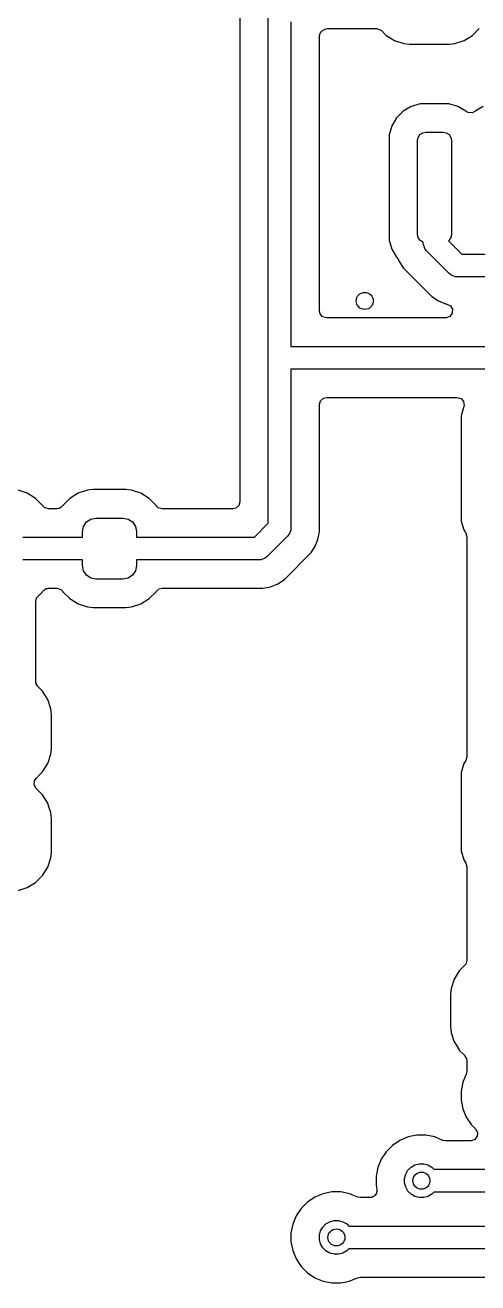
# Model space of a CAD drawing. Extents: x 4.07 to 6.96, y -6.23 to -1.21.
# Drawn here: x 5.414 to 5.728, y -3.339 to -2.466 of the extents above; entities that cross this region are included whole.
import ezdxf

# ---------------------------------------------------------------- set-up
doc = ezdxf.new("R2010")
doc.units = 0
doc.header["$MEASUREMENT"] = 0
doc.layers.add('BLACK', color=7, linetype='CONTINUOUS')

msp = doc.modelspace()

# ---------------------------------------------------------------- linework, layer by layer
at = {"layer": 'BLACK', "linetype": 'CONTINUOUS'}
for p, q in [((5.56297, -2.45791), (5.56297, -2.79677)), ((5.58268, -2.67717), (5.58268, -2.46063)), ((5.59843, -2.46389), (5.59843, -2.67717)), ((5.62023, -2.46995), (5.62264, -2.46864)), ((5.62264, -2.46864), (5.62368, -2.46852)), ((5.62368, -2.46852), (5.65769, -2.46852)), ((5.65769, -2.46852), (5.66033, -2.4693)), ((5.72434, -2.47324), (5.72915, -2.46844)), ((5.61813, -2.47408), (5.61847, -2.47292)), ((5.61813, -2.66439), (5.61813, -2.47408)), ((5.61847, -2.47292), (5.61873, -2.47174)), ((5.61873, -2.47174), (5.61887, -2.47154)), ((5.61887, -2.47154), (5.6189, -2.47144)), ((5.6189, -2.47144), (5.61956, -2.47062)), ((5.61956, -2.47062), (5.62023, -2.46995)), ((5.66033, -2.4693), (5.66115, -2.46995)), ((5.66115, -2.46995), (5.66444, -2.47324)), ((5.66444, -2.47324), (5.67022, -2.47681)), ((5.67022, -2.47681), (5.67666, -2.47894)), ((5.71212, -2.47894), (5.71856, -2.47681)), ((5.71856, -2.47681), (5.72434, -2.47324)), ((5.67666, -2.47894), (5.68064, -2.47935)), ((5.68064, -2.47935), (5.70814, -2.47935)), ((5.70814, -2.47935), (5.71032, -2.47913)), ((5.70814, -2.47935), (5.70814, -2.47935)), ((5.70814, -2.47935), (5.70814, -2.47935)), ((5.71032, -2.47913), (5.71212, -2.47894)), ((5.68809, -2.52076), (5.68187, -2.52257)), ((5.68954, -2.52065), (5.68809, -2.52076)), ((5.68809, -2.52076), (5.68809, -2.52076)), ((5.70652, -2.52065), (5.68954, -2.52065)), ((5.68954, -2.52065), (5.68954, -2.52065)), ((5.70798, -2.52076), (5.70652, -2.52065)), ((5.70652, -2.52065), (5.70652, -2.52065)), ((5.71419, -2.52257), (5.70798, -2.52076)), ((5.70798, -2.52076), (5.70798, -2.52076)), ((5.6763, -2.52586), (5.67173, -2.53044)), ((5.68187, -2.52257), (5.6763, -2.52586)), ((5.6763, -2.52586), (5.6763, -2.52586)), ((5.68187, -2.52257), (5.68187, -2.52257)), ((5.71976, -2.52586), (5.71419, -2.52257)), ((5.71419, -2.52257), (5.71419, -2.52257)), ((5.72, -2.52605), (5.71976, -2.52586)), ((5.72005, -2.52599), (5.72, -2.52605)), ((5.72133, -2.52681), (5.72005, -2.52599)), ((5.72407, -2.527), (5.72133, -2.52681)), ((5.72599, -2.52595), (5.72407, -2.527)), ((5.72606, -2.52605), (5.72599, -2.52595)), ((5.7263, -2.52586), (5.72606, -2.52605)), ((5.73187, -2.52257), (5.7263, -2.52586)), ((5.66844, -2.53601), (5.66663, -2.54222)), ((5.67173, -2.53044), (5.66844, -2.53601)), ((5.66844, -2.53601), (5.66844, -2.53601)), ((5.67173, -2.53044), (5.67173, -2.53044)), ((5.66663, -2.54222), (5.66652, -2.54367)), ((5.66652, -2.54367), (5.66652, -2.61381)), ((5.66663, -2.54222), (5.66663, -2.54222)), ((5.68622, -2.54626), (5.68667, -2.544)), ((5.68622, -2.61122), (5.68622, -2.54626)), ((5.68667, -2.544), (5.68795, -2.54208)), ((5.68795, -2.54208), (5.68987, -2.5408)), ((5.68987, -2.5408), (5.69213, -2.54035)), ((5.69213, -2.54035), (5.70394, -2.54035)), ((5.70394, -2.54035), (5.7062, -2.5408)), ((5.7062, -2.5408), (5.70811, -2.54208)), ((5.70811, -2.54208), (5.70939, -2.544)), ((5.70939, -2.544), (5.70984, -2.54626)), ((5.70984, -2.54626), (5.70984, -2.61122)), ((5.66652, -2.61381), (5.66663, -2.61526)), ((5.66663, -2.61526), (5.66663, -2.61526)), ((5.66663, -2.61526), (5.66844, -2.62147)), ((5.68667, -2.61348), (5.68622, -2.61122)), ((5.68795, -2.6154), (5.68667, -2.61348)), ((5.68987, -2.61668), (5.68795, -2.6154)), ((5.69016, -2.61673), (5.68987, -2.61668)), ((5.69016, -2.61713), (5.69016, -2.61673)), ((5.69031, -2.61866), (5.69016, -2.61713)), ((5.70811, -2.6154), (5.70771, -2.61567)), ((5.70771, -2.61567), (5.71708, -2.62504)), ((5.70939, -2.61348), (5.70811, -2.6154)), ((5.70984, -2.61122), (5.70939, -2.61348)), ((5.66844, -2.62147), (5.66844, -2.62147)), ((5.66844, -2.62147), (5.67173, -2.62704)), ((5.69148, -2.6215), (5.69031, -2.61866)), ((5.69246, -2.62269), (5.69148, -2.6215)), ((5.70825, -2.63848), (5.69246, -2.62269)), ((5.71708, -2.62504), (5.88745, -2.62504)), ((5.67173, -2.62704), (5.67173, -2.62704)), ((5.67173, -2.62704), (5.672, -2.62731)), ((5.672, -2.62731), (5.67305, -2.62889)), ((5.67305, -2.62889), (5.67359, -2.63019)), ((5.67359, -2.63019), (5.67359, -2.63019)), ((5.67359, -2.63019), (5.67661, -2.63471)), ((5.67661, -2.63471), (5.69624, -2.65434)), ((5.70944, -2.63946), (5.70825, -2.63848)), ((5.71228, -2.64064), (5.70944, -2.63946)), ((5.71382, -2.64079), (5.71228, -2.64064)), ((5.89071, -2.64079), (5.71382, -2.64079)), ((5.69624, -2.65434), (5.70076, -2.65735)), ((5.70076, -2.65735), (5.70577, -2.65943)), ((5.70577, -2.65943), (5.70577, -2.65943)), ((5.70577, -2.65943), (5.70617, -2.65951)), ((5.70617, -2.65951), (5.70663, -2.6596)), ((5.70663, -2.6596), (5.70906, -2.66088)), ((5.70906, -2.66088), (5.71042, -2.66327)), ((5.61857, -2.66642), (5.61813, -2.66439)), ((5.62037, -2.6685), (5.61857, -2.66642)), ((5.62301, -2.66927), (5.62037, -2.6685)), ((5.70567, -2.66927), (5.62301, -2.66927)), ((5.70611, -2.66925), (5.70567, -2.66927)), ((5.70867, -2.66825), (5.70611, -2.66925)), ((5.71028, -2.66601), (5.70867, -2.66825)), ((5.71042, -2.66327), (5.71028, -2.66601)), ((5.58268, -2.8117), (5.58268, -2.67717)), ((5.59843, -2.67717), (5.59843, -2.68898)), ((5.59843, -2.68898), (5.80965, -2.68898)), ((5.80638, -2.70472), (5.59843, -2.70472)), ((5.59843, -2.70472), (5.59843, -2.81496)), ((5.61813, -2.72931), (5.6189, -2.72667)), ((5.61813, -2.81768), (5.61813, -2.72931)), ((5.6189, -2.72667), (5.62098, -2.72487)), ((5.62098, -2.72487), (5.62301, -2.72443)), ((5.62301, -2.72443), (5.71381, -2.72443)), ((5.71381, -2.72443), (5.71645, -2.7252)), ((5.71645, -2.7252), (5.71825, -2.72728)), ((5.7185, -2.73067), (5.71663, -2.7371)), ((5.71825, -2.72728), (5.71864, -2.73001)), ((5.71864, -2.73001), (5.7185, -2.73067)), ((5.71663, -2.7371), (5.71652, -2.73856)), ((5.71652, -2.73856), (5.71652, -2.80869)), ((5.71663, -2.7371), (5.71663, -2.7371)), ((5.41541, -2.79091), (5.40897, -2.78877)), ((5.42119, -2.79447), (5.41541, -2.79091)), ((5.45073, -2.79091), (5.44495, -2.79447)), ((5.45718, -2.78877), (5.45073, -2.79091)), ((5.45073, -2.79091), (5.45073, -2.79091)), ((5.46115, -2.78837), (5.45718, -2.78877)), ((5.48373, -2.78837), (5.46115, -2.78837)), ((5.46115, -2.78837), (5.46115, -2.78837)), ((5.48771, -2.78877), (5.48373, -2.78837)), ((5.49415, -2.79091), (5.48771, -2.78877)), ((5.48771, -2.78877), (5.48771, -2.78877)), ((5.49994, -2.79447), (5.49415, -2.79091)), ((5.426, -2.79928), (5.42119, -2.79447)), ((5.42603, -2.79933), (5.426, -2.79928)), ((5.42608, -2.79939), (5.42603, -2.79933)), ((5.42617, -2.7995), (5.42608, -2.79939)), ((5.42619, -2.79949), (5.42617, -2.7995)), ((5.42755, -2.80088), (5.42619, -2.79949)), ((5.4388, -2.80051), (5.43806, -2.80117)), ((5.43964, -2.79997), (5.4388, -2.80051)), ((5.43981, -2.7996), (5.43964, -2.79997)), ((5.43994, -2.79948), (5.43981, -2.7996)), ((5.43997, -2.7995), (5.43994, -2.79948)), ((5.44007, -2.79937), (5.43997, -2.7995)), ((5.44011, -2.79933), (5.44007, -2.79937)), ((5.44014, -2.79928), (5.44011, -2.79933)), ((5.44495, -2.79447), (5.44014, -2.79928)), ((5.44014, -2.79928), (5.44014, -2.79928)), ((5.50474, -2.79928), (5.49994, -2.79447)), ((5.50477, -2.79933), (5.50474, -2.79928)), ((5.50482, -2.79939), (5.50477, -2.79933)), ((5.50491, -2.7995), (5.50482, -2.79939)), ((5.50493, -2.79949), (5.50491, -2.7995)), ((5.50629, -2.80088), (5.50493, -2.79949)), ((5.5622, -2.79941), (5.56012, -2.80121)), ((5.56297, -2.79677), (5.5622, -2.79941)), ((5.43019, -2.80165), (5.42755, -2.80088)), ((5.43595, -2.80165), (5.43019, -2.80165)), ((5.43733, -2.80146), (5.43595, -2.80165)), ((5.43761, -2.80128), (5.43733, -2.80146)), ((5.43806, -2.80117), (5.43761, -2.80128)), ((5.45648, -2.81081), (5.45951, -2.80878)), ((5.45951, -2.80878), (5.46309, -2.80807)), ((5.46309, -2.80807), (5.48179, -2.80807)), ((5.48179, -2.80807), (5.48537, -2.80878)), ((5.48537, -2.80878), (5.4884, -2.81081)), ((5.50893, -2.80165), (5.50629, -2.80088)), ((5.55809, -2.80165), (5.50893, -2.80165)), ((5.56012, -2.80121), (5.55809, -2.80165)), ((5.71652, -2.80869), (5.71663, -2.81014)), ((5.45374, -2.81742), (5.45445, -2.81384)), ((5.45374, -2.82136), (5.45374, -2.81742)), ((5.45445, -2.81384), (5.45648, -2.81081)), ((5.4884, -2.81081), (5.49043, -2.81384)), ((5.49043, -2.81384), (5.49114, -2.81742)), ((5.49114, -2.81742), (5.49114, -2.82136)), ((5.57302, -2.82136), (5.58268, -2.8117)), ((5.59827, -2.8165), (5.5971, -2.81934)), ((5.59843, -2.81496), (5.59827, -2.8165)), ((5.61794, -2.81862), (5.61813, -2.81768)), ((5.71663, -2.81014), (5.71663, -2.81014)), ((5.71663, -2.81014), (5.71844, -2.81635)), ((5.71844, -2.81635), (5.71844, -2.81635)), ((5.71844, -2.81635), (5.71844, -2.81635)), ((5.71844, -2.81635), (5.71952, -2.81818)), ((5.4124, -2.82136), (5.45374, -2.82136)), ((5.49114, -2.82136), (5.57302, -2.82136)), ((5.59612, -2.82053), (5.58185, -2.8348)), ((5.5971, -2.81934), (5.59612, -2.82053)), ((5.61499, -2.82802), (5.61707, -2.82301)), ((5.61707, -2.82301), (5.61794, -2.81862)), ((5.71952, -2.81818), (5.71977, -2.81862)), ((5.71977, -2.81862), (5.72045, -2.8211)), ((5.72045, -2.8211), (5.72045, -2.97368)), ((5.58185, -2.8348), (5.58065, -2.83578)), ((5.59386, -2.85065), (5.61197, -2.83254)), ((5.61197, -2.83254), (5.61237, -2.83195)), ((5.61237, -2.83195), (5.61499, -2.82802)), ((5.45374, -2.83711), (5.4124, -2.83711)), ((5.45374, -2.84104), (5.45374, -2.83711)), ((5.45445, -2.84462), (5.45374, -2.84104)), ((5.49114, -2.84104), (5.49043, -2.84462)), ((5.57628, -2.83711), (5.49114, -2.83711)), ((5.49114, -2.83711), (5.49114, -2.84104)), ((5.57782, -2.83696), (5.57628, -2.83711)), ((5.58065, -2.83578), (5.57782, -2.83696)), ((5.45648, -2.84766), (5.45445, -2.84462)), ((5.45951, -2.84968), (5.45648, -2.84766)), ((5.46309, -2.85039), (5.45951, -2.84968)), ((5.48179, -2.85039), (5.46309, -2.85039)), ((5.48537, -2.84968), (5.48179, -2.85039)), ((5.4884, -2.84766), (5.48537, -2.84968)), ((5.49043, -2.84462), (5.4884, -2.84766)), ((5.58934, -2.85367), (5.59386, -2.85065)), ((5.42267, -2.86252), (5.426, -2.85919)), ((5.426, -2.85919), (5.4263, -2.8587)), ((5.4263, -2.8587), (5.42665, -2.85833)), ((5.42665, -2.85833), (5.42742, -2.85788)), ((5.42742, -2.85788), (5.42808, -2.85729)), ((5.42808, -2.85729), (5.42868, -2.85715)), ((5.42868, -2.85715), (5.42903, -2.85695)), ((5.42903, -2.85695), (5.42948, -2.85697)), ((5.42948, -2.85697), (5.43019, -2.85681)), ((5.43019, -2.85681), (5.43595, -2.85681)), ((5.43595, -2.85681), (5.43859, -2.85759)), ((5.43859, -2.85759), (5.43996, -2.85897)), ((5.43996, -2.85897), (5.43997, -2.85896)), ((5.43997, -2.85896), (5.44006, -2.85908)), ((5.44006, -2.85908), (5.44011, -2.85913)), ((5.44011, -2.85913), (5.44014, -2.85919)), ((5.44014, -2.85919), (5.44495, -2.86399)), ((5.49994, -2.86399), (5.50474, -2.85919)), ((5.50474, -2.85919), (5.50477, -2.85913)), ((5.50477, -2.85913), (5.50481, -2.8591)), ((5.50481, -2.8591), (5.50491, -2.85896)), ((5.50491, -2.85896), (5.50494, -2.85898)), ((5.50494, -2.85898), (5.50682, -2.85729)), ((5.50682, -2.85729), (5.50893, -2.85681)), ((5.50893, -2.85681), (5.579, -2.85681)), ((5.579, -2.85681), (5.58305, -2.856)), ((5.58305, -2.856), (5.58432, -2.85575)), ((5.58432, -2.85575), (5.58771, -2.85435)), ((5.58771, -2.85435), (5.58934, -2.85367)), ((5.58934, -2.85367), (5.58934, -2.85367)), ((5.58934, -2.85367), (5.58934, -2.85367)), ((5.42128, -2.86593), (5.4216, -2.86482)), ((5.42128, -2.92147), (5.42128, -2.86593)), ((5.4216, -2.86482), (5.42182, -2.8637)), ((5.42182, -2.8637), (5.42201, -2.86343)), ((5.42201, -2.86343), (5.42205, -2.86329)), ((5.42205, -2.86329), (5.42262, -2.86256)), ((5.42262, -2.86256), (5.42267, -2.86252)), ((5.44495, -2.86399), (5.45073, -2.86756)), ((5.45073, -2.86756), (5.45718, -2.86969)), ((5.45718, -2.86969), (5.46115, -2.8701)), ((5.46115, -2.8701), (5.48373, -2.8701)), ((5.48373, -2.8701), (5.48591, -2.86988)), ((5.48373, -2.8701), (5.48373, -2.8701)), ((5.48373, -2.8701), (5.48373, -2.8701)), ((5.48591, -2.86988), (5.48771, -2.86969)), ((5.48771, -2.86969), (5.49415, -2.86756)), ((5.49415, -2.86756), (5.49994, -2.86399)), ((5.42139, -2.92251), (5.42128, -2.92147)), ((5.42271, -2.92493), (5.42139, -2.92251)), ((5.426, -2.92821), (5.42271, -2.92493)), ((5.42956, -2.934), (5.426, -2.92821)), ((5.4317, -2.94044), (5.42956, -2.934)), ((5.43211, -2.94442), (5.4317, -2.94044)), ((5.43211, -2.96798), (5.43211, -2.94442)), ((5.42956, -2.97841), (5.4317, -2.97196)), ((5.4317, -2.97196), (5.43211, -2.96798)), ((5.72045, -2.97368), (5.71977, -2.97617)), ((5.426, -2.98419), (5.42956, -2.97841)), ((5.71844, -2.97843), (5.71663, -2.98464)), ((5.71977, -2.97617), (5.71844, -2.97843)), ((5.71844, -2.97843), (5.71844, -2.97843)), ((5.42019, -2.99316), (5.42039, -2.99042)), ((5.42039, -2.99042), (5.42151, -2.98867)), ((5.42151, -2.98867), (5.42366, -2.98652)), ((5.42366, -2.98652), (5.426, -2.98419)), ((5.71663, -2.98464), (5.71652, -2.98609)), ((5.71652, -2.98609), (5.71652, -3.03753)), ((5.71663, -2.98464), (5.71663, -2.98464)), ((5.42151, -2.99558), (5.42019, -2.99316)), ((5.426, -3.00006), (5.42151, -2.99558)), ((5.42956, -3.00585), (5.426, -3.00006)), ((5.4304, -3.00836), (5.42956, -3.00585)), ((5.4317, -3.01229), (5.4304, -3.00836)), ((5.43196, -3.01483), (5.4317, -3.01229)), ((5.43211, -3.01627), (5.43196, -3.01483)), ((5.43211, -3.03983), (5.43211, -3.01627)), ((5.42956, -3.05026), (5.4317, -3.04381)), ((5.4317, -3.04381), (5.43211, -3.03983)), ((5.71652, -3.03753), (5.71663, -3.03898)), ((5.71663, -3.03898), (5.71663, -3.03898)), ((5.71663, -3.03898), (5.71844, -3.04519)), ((5.426, -3.05604), (5.42956, -3.05026)), ((5.71844, -3.04519), (5.71844, -3.04519)), ((5.71844, -3.04519), (5.71977, -3.04745)), ((5.71977, -3.04745), (5.72045, -3.04994)), ((5.72045, -3.04994), (5.72045, -3.11488)), ((5.41541, -3.06441), (5.42119, -3.06084)), ((5.42119, -3.06084), (5.426, -3.05604)), ((5.40897, -3.06654), (5.41541, -3.06441)), ((5.71524, -3.12211), (5.71168, -3.12789)), ((5.71902, -3.11833), (5.71524, -3.12211)), ((5.71968, -3.11752), (5.71902, -3.11833)), ((5.72045, -3.11488), (5.71968, -3.11752)), ((5.71168, -3.12789), (5.70954, -3.13434)), ((5.71168, -3.12789), (5.71168, -3.12789)), ((5.70954, -3.13434), (5.70913, -3.13832)), ((5.70913, -3.13832), (5.70913, -3.16089)), ((5.70954, -3.13434), (5.70954, -3.13434)), ((5.70954, -3.13434), (5.70954, -3.13434)), ((5.70913, -3.16089), (5.70913, -3.16089)), ((5.70913, -3.16089), (5.70954, -3.16487)), ((5.70954, -3.16487), (5.71055, -3.16792)), ((5.71055, -3.16792), (5.71156, -3.17097)), ((5.71156, -3.17097), (5.71168, -3.17132)), ((5.71168, -3.17132), (5.71168, -3.17132)), ((5.71168, -3.17132), (5.71303, -3.17351)), ((5.71303, -3.17351), (5.71523, -3.17708)), ((5.71523, -3.17708), (5.71524, -3.1771)), ((5.71524, -3.1771), (5.71902, -3.18088)), ((5.71902, -3.18088), (5.7196, -3.18194)), ((5.7196, -3.18194), (5.72025, -3.18296)), ((5.72025, -3.18296), (5.72029, -3.1832)), ((5.72029, -3.1832), (5.72034, -3.1833)), ((5.72034, -3.1833), (5.72045, -3.18433)), ((5.72045, -3.18433), (5.72045, -3.19192)), ((5.72045, -3.19192), (5.72008, -3.19378)), ((5.71773, -3.19947), (5.71652, -3.20556)), ((5.72008, -3.19378), (5.71773, -3.19947)), ((5.71773, -3.19947), (5.71773, -3.19947)), ((5.71652, -3.20556), (5.71652, -3.21177)), ((5.71652, -3.21177), (5.71773, -3.21785)), ((5.71773, -3.21785), (5.71773, -3.21785)), ((5.71773, -3.21785), (5.7201, -3.22359)), ((5.7201, -3.22359), (5.7201, -3.22359)), ((5.7201, -3.22359), (5.72355, -3.22875)), ((5.68587, -3.2362), (5.67978, -3.23741)), ((5.69208, -3.2362), (5.68587, -3.2362)), ((5.68587, -3.2362), (5.68587, -3.2362)), ((5.69817, -3.23741), (5.69208, -3.2362)), ((5.69208, -3.2362), (5.69208, -3.2362)), ((5.72355, -3.22875), (5.72355, -3.22875)), ((5.72355, -3.22875), (5.7266, -3.2318)), ((5.7266, -3.2318), (5.72792, -3.23422)), ((5.72792, -3.23422), (5.72773, -3.23696)), ((5.66889, -3.24324), (5.6645, -3.24763)), ((5.67405, -3.23979), (5.66889, -3.24324)), ((5.66889, -3.24324), (5.66889, -3.24324)), ((5.67978, -3.23741), (5.67405, -3.23979)), ((5.67405, -3.23979), (5.67405, -3.23979)), ((5.67978, -3.23741), (5.67978, -3.23741)), ((5.70385, -3.23977), (5.69817, -3.23741)), ((5.69817, -3.23741), (5.69817, -3.23741)), ((5.70572, -3.24014), (5.70385, -3.23977)), ((5.72315, -3.24014), (5.70572, -3.24014)), ((5.7235, -3.24013), (5.72315, -3.24014)), ((5.72608, -3.23916), (5.7235, -3.24013)), ((5.72773, -3.23696), (5.72608, -3.23916)), ((5.66105, -3.25279), (5.65867, -3.25852)), ((5.6645, -3.24763), (5.66105, -3.25279)), ((5.66105, -3.25279), (5.66105, -3.25279)), ((5.6645, -3.24763), (5.6645, -3.24763)), ((5.65867, -3.25852), (5.65746, -3.26461)), ((5.65867, -3.25852), (5.65867, -3.25852)), ((5.67806, -3.2632), (5.67961, -3.26053)), ((5.67961, -3.26053), (5.68179, -3.25835)), ((5.68179, -3.25835), (5.68446, -3.2568)), ((5.68446, -3.2568), (5.68743, -3.25601)), ((5.68743, -3.25601), (5.69052, -3.25601)), ((5.69052, -3.25601), (5.6935, -3.2568)), ((5.6935, -3.2568), (5.69617, -3.25835)), ((5.69617, -3.25835), (5.69766, -3.25984)), ((5.69766, -3.25984), (5.74477, -3.25984)), ((5.65746, -3.26461), (5.65746, -3.27082)), ((5.65746, -3.27082), (5.65803, -3.27367)), ((5.67727, -3.26617), (5.67806, -3.2632)), ((5.67727, -3.26926), (5.67727, -3.26617)), ((5.67806, -3.27224), (5.67727, -3.26926)), ((5.61499, -3.27916), (5.60983, -3.28261)), ((5.62073, -3.27678), (5.61499, -3.27916)), ((5.61499, -3.27916), (5.61499, -3.27916)), ((5.62682, -3.27557), (5.62073, -3.27678)), ((5.62073, -3.27678), (5.62073, -3.27678)), ((5.63303, -3.27557), (5.62682, -3.27557)), ((5.62682, -3.27557), (5.62682, -3.27557)), ((5.63911, -3.27678), (5.63303, -3.27557)), ((5.63303, -3.27557), (5.63303, -3.27557)), ((5.6448, -3.27914), (5.63911, -3.27678)), ((5.63911, -3.27678), (5.63911, -3.27678)), ((5.64667, -3.27951), (5.6448, -3.27914)), ((5.65324, -3.27951), (5.64667, -3.27951)), ((5.6535, -3.2795), (5.65324, -3.27951)), ((5.65365, -3.27945), (5.6535, -3.2795)), ((5.65462, -3.27931), (5.65365, -3.27945)), ((5.65531, -3.27886), (5.65462, -3.27931)), ((5.6561, -3.27859), (5.65531, -3.27886)), ((5.65645, -3.27813), (5.6561, -3.27859)), ((5.65693, -3.27782), (5.65645, -3.27813)), ((5.65727, -3.27707), (5.65693, -3.27782)), ((5.65778, -3.27641), (5.65727, -3.27707)), ((5.65783, -3.27584), (5.65778, -3.27641)), ((5.65807, -3.27532), (5.65783, -3.27584)), ((5.65803, -3.27367), (5.65795, -3.2745)), ((5.65795, -3.2745), (5.65807, -3.27532)), ((5.67961, -3.27491), (5.67806, -3.27224)), ((5.68179, -3.27709), (5.67961, -3.27491)), ((5.68446, -3.27863), (5.68179, -3.27709)), ((5.68743, -3.27943), (5.68446, -3.27863)), ((5.69052, -3.27943), (5.68743, -3.27943)), ((5.6935, -3.27863), (5.69052, -3.27943)), ((5.69617, -3.27709), (5.6935, -3.27863)), ((5.69766, -3.27559), (5.69617, -3.27709)), ((5.74803, -3.27559), (5.69766, -3.27559)), ((5.60544, -3.287), (5.60199, -3.29216)), ((5.60983, -3.28261), (5.60544, -3.287)), ((5.60544, -3.287), (5.60544, -3.287)), ((5.60983, -3.28261), (5.60983, -3.28261)), ((5.60199, -3.29216), (5.59962, -3.29789)), ((5.60199, -3.29216), (5.60199, -3.29216)), ((5.62055, -3.2999), (5.62273, -3.29772)), ((5.62273, -3.29772), (5.6254, -3.29617)), ((5.6254, -3.29617), (5.62838, -3.29538)), ((5.62838, -3.29538), (5.63146, -3.29538)), ((5.63146, -3.29538), (5.63444, -3.29617)), ((5.63444, -3.29617), (5.63711, -3.29772)), ((5.63711, -3.29772), (5.63861, -3.29921)), ((5.59962, -3.29789), (5.59841, -3.30398)), ((5.59841, -3.30398), (5.59841, -3.31019)), ((5.59962, -3.29789), (5.59962, -3.29789)), ((5.61821, -3.30554), (5.61901, -3.30257)), ((5.61821, -3.30863), (5.61821, -3.30554)), ((5.61901, -3.30257), (5.62055, -3.2999)), ((5.63861, -3.29921), (5.76446, -3.29921)), ((5.59841, -3.31019), (5.59962, -3.31628)), ((5.61901, -3.31161), (5.61821, -3.30863)), ((5.62055, -3.31428), (5.61901, -3.31161)), ((5.62273, -3.31646), (5.62055, -3.31428)), ((5.63861, -3.31496), (5.63711, -3.31646)), ((5.76772, -3.31496), (5.63861, -3.31496)), ((5.59962, -3.31628), (5.59962, -3.31628)), ((5.59962, -3.31628), (5.60199, -3.32201)), ((5.60199, -3.32201), (5.60199, -3.32202)), ((5.60199, -3.32202), (5.60544, -3.32718)), ((5.6254, -3.318), (5.62273, -3.31646)), ((5.62838, -3.3188), (5.6254, -3.318)), ((5.63146, -3.3188), (5.62838, -3.3188)), ((5.63444, -3.318), (5.63146, -3.3188)), ((5.63711, -3.31646), (5.63444, -3.318)), ((5.60544, -3.32718), (5.60544, -3.32718)), ((5.60544, -3.32718), (5.60983, -3.33157)), ((5.60983, -3.33157), (5.60983, -3.33157)), ((5.60983, -3.33157), (5.61499, -3.33502)), ((5.61499, -3.33502), (5.61499, -3.33502)), ((5.61499, -3.33502), (5.62073, -3.33739)), ((5.62073, -3.33739), (5.62073, -3.33739)), ((5.62073, -3.33739), (5.62682, -3.3386)), ((5.62682, -3.3386), (5.62682, -3.3386)), ((5.62682, -3.3386), (5.62682, -3.3386)), ((5.62682, -3.3386), (5.63303, -3.3386)), ((5.63303, -3.3386), (5.63911, -3.33739)), ((5.63303, -3.3386), (5.63303, -3.3386)), ((5.63911, -3.33739), (5.64209, -3.33616)), ((5.64209, -3.33616), (5.6448, -3.33504)), ((5.6448, -3.33504), (5.64667, -3.33467)), ((5.64667, -3.33467), (5.77043, -3.33467))]:
    msp.add_line(p, q, dxfattribs=at)
at = {"layer": 'BLACK'}
for centre in [(5.64961, -2.65748), (5.68898, -3.26772), (5.62992, -3.30709)]:
    msp.add_circle(centre, 0.00591, dxfattribs=at)
at = {"layer": 'WHITE'}
for centre in [(5.64961, -2.65748), (5.68898, -3.26772), (5.62992, -3.30709)]:
    msp.add_circle(centre, 0.00591, dxfattribs=at)

doc.saveas('drawing.dxf')
